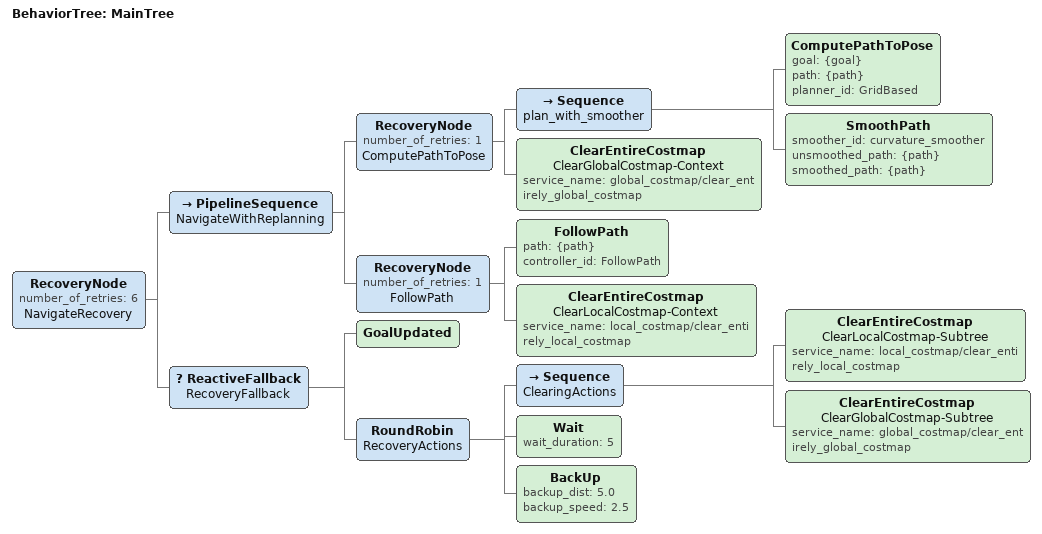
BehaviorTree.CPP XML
<root main_tree_to_execute="MainTree">
  <BehaviorTree ID="MainTree">
    <RecoveryNode number_of_retries="6" name="NavigateRecovery">
      <PipelineSequence name="NavigateWithReplanning">
        <RecoveryNode number_of_retries="1" name="ComputePathToPose">
          <Sequence name="plan_with_smoother">
            <ComputePathToPose goal="{goal}" path="{path}" planner_id="GridBased"/>

            <SmoothPath smoother_id="curvature_smoother" unsmoothed_path="{path}" smoothed_path="{path}"/>
          </Sequence>
          <ClearEntireCostmap name="ClearGlobalCostmap-Context" service_name="global_costmap/clear_entirely_global_costmap"/>
        </RecoveryNode>
        <RecoveryNode number_of_retries="1" name="FollowPath">
          <FollowPath path="{path}" controller_id="FollowPath"/>
          <ClearEntireCostmap name="ClearLocalCostmap-Context" service_name="local_costmap/clear_entirely_local_costmap"/>
        </RecoveryNode>
      </PipelineSequence>
      <ReactiveFallback name="RecoveryFallback">
        <GoalUpdated/>
        <RoundRobin name="RecoveryActions">
          <Sequence name="ClearingActions">
            <ClearEntireCostmap name="ClearLocalCostmap-Subtree" service_name="local_costmap/clear_entirely_local_costmap"/>
            <ClearEntireCostmap name="ClearGlobalCostmap-Subtree" service_name="global_costmap/clear_entirely_global_costmap"/>
          </Sequence>
          <Wait wait_duration="5"/>
          <BackUp backup_dist="5.0" backup_speed="2.5"/>
        </RoundRobin>
      </ReactiveFallback>
    </RecoveryNode>
  </BehaviorTree>
</root>
